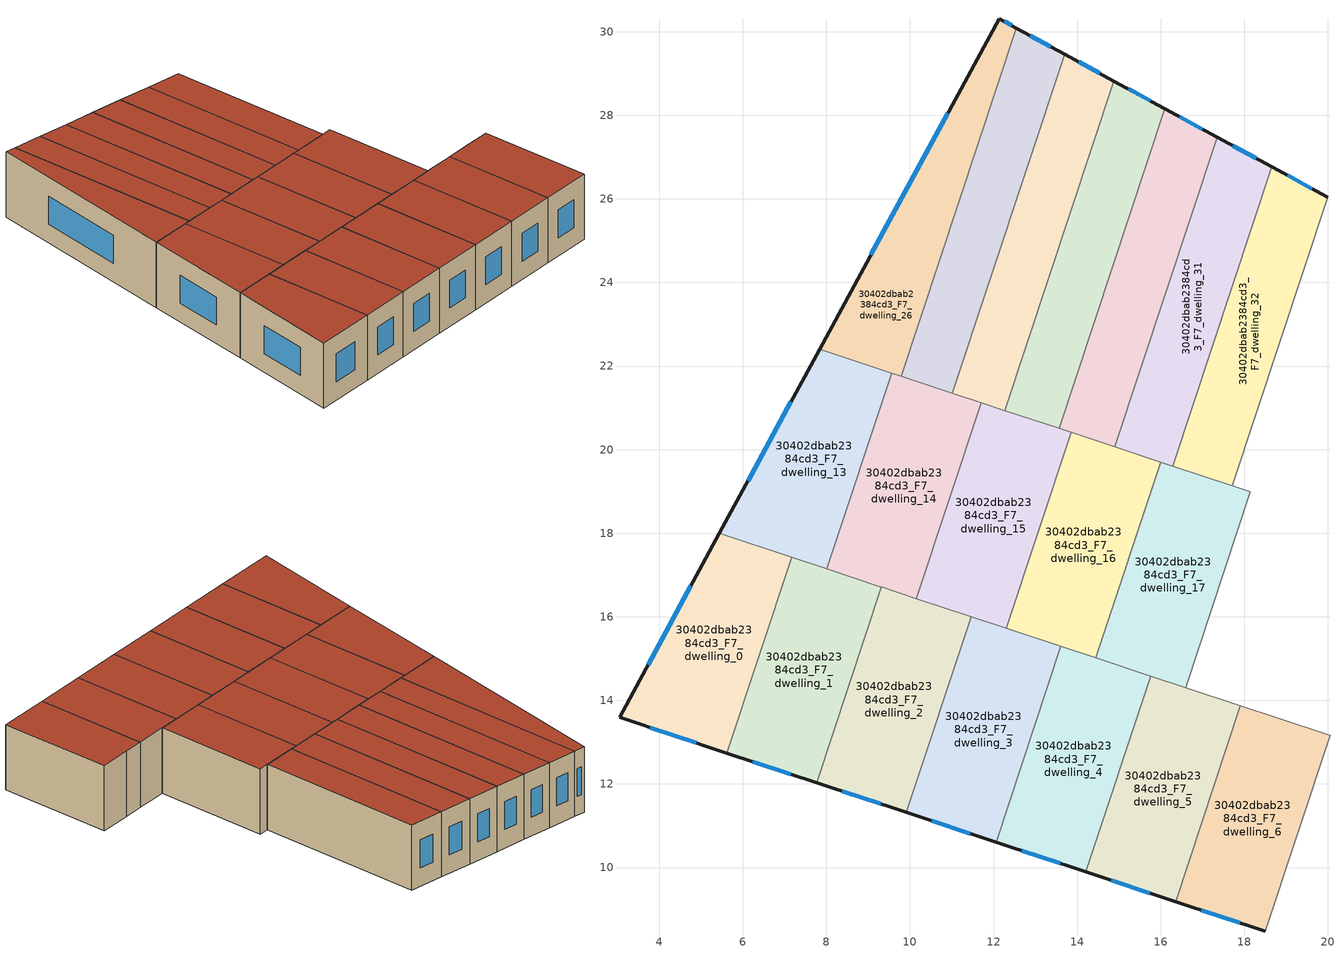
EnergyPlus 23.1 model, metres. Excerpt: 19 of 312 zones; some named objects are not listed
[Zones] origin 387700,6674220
30402dbab2384cd3_F7_dwelling_0
 floor to 30402dbab2384cd3_F6_dwelling_0 (EU_floor_Construction): 7.17,17.42 5.62,12.74 3.05,13.59 5.44,18 z21
 wall outside (EU_wall_Construction): 5.44,18 3.05,13.59 5.62,12.74 z21:24
 wall to 30402dbab2384cd3_F7_dwelling_1 (EU_wall_Construction): 5.62,12.74 7.17,17.42 z21:24
 wall to 30402dbab2384cd3_F7_dwelling_13 (EU_wall_Construction): 7.17,17.42 5.44,18 z21:24
 window (EU_Window_Construction): 4.76,16.74 3.73,14.85 / 3.78,13.35 4.88,12.98 z21.86:23.14
 roof outside (EU_roof_Construction): 5.62,12.74 7.17,17.42 5.44,18 3.05,13.59 z24
30402dbab2384cd3_F7_dwelling_1
 floor to 30402dbab2384cd3_F6_dwelling_1 (EU_floor_Construction): 9.32,16.71 7.77,12.03 5.62,12.74 7.17,17.42 z21
 wall outside (EU_wall_Construction): 5.62,12.74 7.77,12.03 z21:24
 wall to 30402dbab2384cd3_F7_dwelling_2 (EU_wall_Construction): 7.77,12.03 9.32,16.71 z21:24
 wall to 30402dbab2384cd3_F7_dwelling_14 (EU_wall_Construction): 9.32,16.71 8.01,17.14 z21:24
 wall to 30402dbab2384cd3_F7_dwelling_13 (EU_wall_Construction): 8.01,17.15 7.17,17.42 z21:24
 window (EU_Window_Construction): 6.23,12.54 7.15,12.23 z21.86:23.14
 roof outside (EU_roof_Construction): 7.77,12.03 9.32,16.71 7.17,17.42 5.62,12.74 z24
30402dbab2384cd3_F7_dwelling_13
 floor to 30402dbab2384cd3_F6_dwelling_13 (EU_floor_Construction): 9.56,21.83 8.01,17.14 5.44,18 7.84,22.4 z21
 wall outside (EU_wall_Construction): 7.84,22.4 5.44,18 z21:24
 wall to 30402dbab2384cd3_F7_dwelling_14 (EU_wall_Construction): 8.01,17.14 9.56,21.83 z21:24
 wall to 30402dbab2384cd3_F7_dwelling_26 (EU_wall_Construction): 9.56,21.83 7.84,22.4 z21:24
 window (EU_Window_Construction): 7.15,21.14 6.13,19.25 z21.86:23.14
 roof outside (EU_roof_Construction): 8.01,17.14 9.56,21.83 7.84,22.4 5.44,18 z24
30402dbab2384cd3_F7_dwelling_14
 floor to 30402dbab2384cd3_F6_dwelling_14 (EU_floor_Construction): 11.71,21.12 10.16,16.43 8.01,17.14 9.56,21.83 z21
 wall to 30402dbab2384cd3_F7_dwelling_15 (EU_wall_Construction): 10.16,16.43 11.71,21.12 z21:24
 wall to 30402dbab2384cd3_F7_dwelling_27 (EU_wall_Construction): 11.01,21.35 9.79,21.76 z21:24
 wall to 30402dbab2384cd3_F7_dwelling_28 (EU_wall_Construction): 11.71,21.12 11.02,21.35 z21:24
 wall to 30402dbab2384cd3_F7_dwelling_2 (EU_wall_Construction): 9.32,16.71 10.16,16.43 z21:24
 wall to 30402dbab2384cd3_F7_dwelling_26 (EU_wall_Construction): 9.79,21.76 9.56,21.83 z21:24
 roof outside (EU_roof_Construction): 10.16,16.43 11.71,21.12 9.56,21.83 8.01,17.14 z24
30402dbab2384cd3_F7_dwelling_15
 floor to 30402dbab2384cd3_F6_dwelling_15 (EU_floor_Construction): 13.85,20.41 12.3,15.72 10.16,16.43 11.71,21.12 z21
 wall to 30402dbab2384cd3_F7_dwelling_16 (EU_wall_Construction): 12.3,15.72 13.85,20.41 z21:24
 wall to 30402dbab2384cd3_F7_dwelling_29 (EU_wall_Construction): 13.57,20.51 12.27,20.93 z21:24
 wall to 30402dbab2384cd3_F7_dwelling_2 (EU_wall_Construction): 10.16,16.43 11.46,16 z21:24
 wall to 30402dbab2384cd3_F7_dwelling_3 (EU_wall_Construction): 11.46,16 12.3,15.72 z21:24
 wall to 30402dbab2384cd3_F7_dwelling_28 (EU_wall_Construction): 12.27,20.93 11.71,21.12 z21:24
 wall to 30402dbab2384cd3_F7_dwelling_30 (EU_wall_Construction): 13.85,20.41 13.57,20.51 z21:24
 roof outside (EU_roof_Construction): 12.3,15.72 13.85,20.41 11.71,21.12 10.16,16.43 z24
30402dbab2384cd3_F7_dwelling_16
 floor to 30402dbab2384cd3_F6_dwelling_16 (EU_floor_Construction): 16,19.7 14.45,15.01 12.3,15.72 13.85,20.41 z21
 wall to 30402dbab2384cd3_F7_dwelling_17 (EU_wall_Construction): 14.45,15.01 16,19.7 z21:24
 wall to 30402dbab2384cd3_F7_dwelling_31 (EU_wall_Construction): 16,19.7 14.9,20.06 z21:24
 wall to 30402dbab2384cd3_F7_dwelling_3 (EU_wall_Construction): 12.3,15.72 13.61,15.29 z21:24
 wall to 30402dbab2384cd3_F7_dwelling_30 (EU_wall_Construction): 14.9,20.06 13.85,20.41 z21:24
 wall to 30402dbab2384cd3_F7_dwelling_4 (EU_wall_Construction): 13.61,15.29 14.45,15.01 z21:24
 roof outside (EU_roof_Construction): 14.45,15.01 16,19.7 13.85,20.41 12.3,15.72 z24
30402dbab2384cd3_F7_dwelling_17
 floor to 30402dbab2384cd3_F6_dwelling_17 (EU_floor_Construction): 18.15,18.99 16.59,14.3 14.45,15.01 16,19.7 z21
 wall to 30402dbab2384cd3_F7_dwelling_18 (EU_wall_Construction): 16.59,14.3 18.15,18.99 z21:24
 wall to 30402dbab2384cd3_F7_dwelling_32 (EU_wall_Construction): 17.72,19.13 16.28,19.61 z21:24
 wall to 30402dbab2384cd3_F7_dwelling_4 (EU_wall_Construction): 14.45,15.01 15.76,14.58 z21:24
 wall to 30402dbab2384cd3_F7_dwelling_31 (EU_wall_Construction): 16.28,19.61 16,19.7 z21:24
 wall to 30402dbab2384cd3_F7_dwelling_5 (EU_wall_Construction): 15.76,14.58 16.59,14.3 z21:24
 wall to 30402dbab2384cd3_F7_dwelling_33 (EU_wall_Construction): 18.15,18.99 17.72,19.13 z21:24
 roof outside (EU_roof_Construction): 16.59,14.3 18.15,18.99 16,19.7 14.45,15.01 z24
30402dbab2384cd3_F7_dwelling_2
 floor to 30402dbab2384cd3_F6_dwelling_2 (EU_floor_Construction): 11.46,16 9.91,11.32 7.77,12.03 9.32,16.71 z21
 wall outside (EU_wall_Construction): 7.77,12.03 9.91,11.32 z21:24
 wall to 30402dbab2384cd3_F7_dwelling_3 (EU_wall_Construction): 9.91,11.32 11.46,16 z21:24
 window (EU_Window_Construction): 8.38,11.82 9.3,11.52 z21.86:23.14
 roof outside (EU_roof_Construction): 9.91,11.32 11.46,16 9.32,16.71 7.77,12.03 z24
30402dbab2384cd3_F7_dwelling_26
 floor to 30402dbab2384cd3_F6_dwelling_26 (EU_floor_Construction): 12.55,30.09 9.79,21.76 7.84,22.4 12.13,30.31 z21
 wall outside (EU_wall_Construction): 12.55,30.09 12.13,30.31 7.84,22.4 z21:24
 wall to 30402dbab2384cd3_F7_dwelling_27 (EU_wall_Construction): 9.79,21.76 12.55,30.09 z21:24
 window (EU_Window_Construction): 10.91,28.05 9.06,24.66 / 12.43,30.15 12.25,30.25 z21.86:23.14
 roof outside (EU_roof_Construction): 9.79,21.76 12.55,30.09 12.13,30.31 7.84,22.4 z24
30402dbab2384cd3_F7_dwelling_27
 floor to 30402dbab2384cd3_F6_dwelling_27 (EU_floor_Construction): 13.7,29.46 11.02,21.35 9.79,21.76 12.55,30.09 z21
 wall outside (EU_wall_Construction): 13.7,29.46 12.55,30.09 z21:24
 wall to 30402dbab2384cd3_F7_dwelling_28 (EU_wall_Construction): 11.02,21.35 13.7,29.46 z21:24
 window (EU_Window_Construction): 13.37,29.64 12.88,29.91 z21.86:23.14
 roof outside (EU_roof_Construction): 11.02,21.35 13.7,29.46 12.55,30.09 9.79,21.76 z24
30402dbab2384cd3_F7_dwelling_28
 floor to 30402dbab2384cd3_F6_dwelling_28 (EU_floor_Construction): 14.88,28.82 12.27,20.93 11.02,21.35 13.7,29.46 z21
 wall outside (EU_wall_Construction): 14.88,28.82 13.7,29.46 z21:24
 wall to 30402dbab2384cd3_F7_dwelling_29 (EU_wall_Construction): 12.27,20.93 14.88,28.82 z21:24
 window (EU_Window_Construction): 14.54,29 14.04,29.28 z21.86:23.14
 roof outside (EU_roof_Construction): 12.27,20.93 14.88,28.82 13.7,29.46 11.02,21.35 z24
30402dbab2384cd3_F7_dwelling_29
 floor to 30402dbab2384cd3_F6_dwelling_29 (EU_floor_Construction): 16.1,28.16 13.57,20.51 12.27,20.93 14.88,28.82 z21
 wall outside (EU_wall_Construction): 16.1,28.16 14.88,28.82 z21:24
 wall to 30402dbab2384cd3_F7_dwelling_30 (EU_wall_Construction): 13.57,20.51 16.1,28.16 z21:24
 window (EU_Window_Construction): 15.75,28.35 15.23,28.63 z21.86:23.14
 roof outside (EU_roof_Construction): 13.57,20.51 16.1,28.16 14.88,28.82 12.27,20.93 z24
30402dbab2384cd3_F7_dwelling_3
 floor to 30402dbab2384cd3_F6_dwelling_3 (EU_floor_Construction): 13.61,15.29 12.06,10.61 9.91,11.32 11.46,16 z21
 wall outside (EU_wall_Construction): 9.91,11.32 12.06,10.61 z21:24
 wall to 30402dbab2384cd3_F7_dwelling_4 (EU_wall_Construction): 12.06,10.61 13.61,15.29 z21:24
 window (EU_Window_Construction): 10.53,11.11 11.45,10.81 z21.86:23.14
 roof outside (EU_roof_Construction): 12.06,10.61 13.61,15.29 11.46,16 9.91,11.32 z24
30402dbab2384cd3_F7_dwelling_30
 floor to 30402dbab2384cd3_F6_dwelling_30 (EU_floor_Construction): 17.36,27.47 14.9,20.06 13.57,20.51 16.1,28.16 z21
 wall outside (EU_wall_Construction): 17.36,27.47 16.1,28.16 z21:24
 wall to 30402dbab2384cd3_F7_dwelling_31 (EU_wall_Construction): 14.9,20.06 17.36,27.47 z21:24
 window (EU_Window_Construction): 17,27.67 16.46,27.96 z21.86:23.14
 roof outside (EU_roof_Construction): 14.9,20.06 17.36,27.47 16.1,28.16 13.57,20.51 z24
30402dbab2384cd3_F7_dwelling_31
 floor to 30402dbab2384cd3_F6_dwelling_31 (EU_floor_Construction): 18.66,26.77 16.28,19.61 14.9,20.06 17.36,27.47 z21
 wall outside (EU_wall_Construction): 18.66,26.77 17.36,27.47 z21:24
 wall to 30402dbab2384cd3_F7_dwelling_32 (EU_wall_Construction): 16.28,19.61 18.66,26.77 z21:24
 window (EU_Window_Construction): 18.28,26.97 17.73,27.27 z21.86:23.14
 roof outside (EU_roof_Construction): 16.28,19.61 18.66,26.77 17.36,27.47 14.9,20.06 z24
30402dbab2384cd3_F7_dwelling_32
 floor to 30402dbab2384cd3_F6_dwelling_32 (EU_floor_Construction): 20,26.04 17.72,19.13 16.28,19.61 18.66,26.77 z21
 wall outside (EU_wall_Construction): 20,26.04 18.66,26.77 z21:24
 wall to 30402dbab2384cd3_F7_dwelling_33 (EU_wall_Construction): 17.72,19.13 20,26.04 z21:24
 window (EU_Window_Construction): 19.62,26.25 19.04,26.56 z21.86:23.14
 roof outside (EU_roof_Construction): 17.72,19.13 20,26.04 18.66,26.77 16.28,19.61 z24
30402dbab2384cd3_F7_dwelling_4
 floor to 30402dbab2384cd3_F6_dwelling_4 (EU_floor_Construction): 15.76,14.58 14.21,9.89 12.06,10.61 13.61,15.29 z21
 wall outside (EU_wall_Construction): 12.06,10.61 14.21,9.89 z21:24
 wall to 30402dbab2384cd3_F7_dwelling_5 (EU_wall_Construction): 14.21,9.89 15.76,14.58 z21:24
 window (EU_Window_Construction): 12.67,10.4 13.59,10.1 z21.86:23.14
 roof outside (EU_roof_Construction): 14.21,9.89 15.76,14.58 13.61,15.29 12.06,10.61 z24
30402dbab2384cd3_F7_dwelling_5
 floor to 30402dbab2384cd3_F6_dwelling_5 (EU_floor_Construction): 17.91,13.87 16.35,9.18 14.21,9.89 15.76,14.58 z21
 wall outside (EU_wall_Construction): 14.21,9.89 16.35,9.18 z21:24
 wall to 30402dbab2384cd3_F7_dwelling_6 (EU_wall_Construction): 16.35,9.18 17.91,13.87 z21:24
 wall to 30402dbab2384cd3_F7_dwelling_18 (EU_wall_Construction): 17.91,13.87 16.59,14.3 z21:24
 window (EU_Window_Construction): 14.82,9.69 15.74,9.39 z21.86:23.14
 roof outside (EU_roof_Construction): 16.35,9.18 17.91,13.87 15.76,14.58 14.21,9.89 z24
30402dbab2384cd3_F7_dwelling_6
 floor to 30402dbab2384cd3_F6_dwelling_6 (EU_floor_Construction): 20.05,13.16 18.5,8.47 16.35,9.18 17.91,13.87 z21
 wall outside (EU_wall_Construction): 16.35,9.18 18.5,8.47 z21:24
 wall to 30402dbab2384cd3_F7_dwelling_7 (EU_wall_Construction): 18.5,8.47 20.05,13.16 z21:24
 wall to 30402dbab2384cd3_F7_dwelling_19 (EU_wall_Construction): 20.05,13.16 18.74,13.59 z21:24
 wall to 30402dbab2384cd3_F7_dwelling_18 (EU_wall_Construction): 18.74,13.59 17.91,13.87 z21:24
 window (EU_Window_Construction): 16.97,8.98 17.89,8.68 z21.86:23.14
 roof outside (EU_roof_Construction): 18.5,8.47 20.05,13.16 17.91,13.87 16.35,9.18 z24
[Building]
EU S2 Campaign: North Axis=0; Terrain=City; Solar Distribution=FullExterior
[Site:Location]
Helsinki-Vantaa.AP: Latitude=60.317; Longitude=24.963; Time Zone=2; Elevation=54.6
[SizingPeriod:WeatherFileDays]
AnnualSizingPeriod: Begin Month=1; Begin Day of Month=1; End Month=12; End Day of Month=31; Day of Week for Start Day=Monday; Use Weather File Daylight Saving Period=No; Use Weather File Rain and Snow Indicators=No
[MATERIAL]
EU_InternalMass_Material: Roughness=MediumRough; Thickness=0.1; Conductivity=1; Density=1800; Specific Heat=900; Thermal Absorptance=0.9; Solar Absorptance=0.7; Visible Absorptance=0.7
[MATERIAL:NOMASS] Roughness=MediumRough; Thermal Absorptance=0.9; Solar Absorptance=0.7; Visible Absorptance=0.7
Name | Thermal Resistance
EU_wall_NoMass | 5.91765
EU_roof_NoMass | 11.1778
EU_floor_NoMass | 6.2875
[WINDOWMATERIAL:SIMPLEGLAZINGSYSTEM]
EU_Window_SimpleGlazing: UFactor=0.994035; Solar Heat Gain Coefficient=0.7; Visible Transmittance=0.7
[CONSTRUCTION]
EU_wall_Construction: EU_wall_NoMass
EU_roof_Construction: EU_roof_NoMass
EU_floor_Construction: EU_floor_NoMass
EU_Window_Construction: EU_Window_SimpleGlazing
EU_InternalMass_Construction: EU_InternalMass_Material
[ZONE] Type=1; Multiplier=1; Ceiling Height=autocalculate; Floor Area=autocalculate; Part of Total Floor Area=Yes
Name | Volume
30402dbab2384cd3_F7_dwelling_0; 30402dbab2384cd3_F7_dwelling_2; 30402dbab2384cd3_F7_dwelling_31 | 33.4856
30402dbab2384cd3_F7_dwelling_1 | 33.4937
30402dbab2384cd3_F7_dwelling_13; 30402dbab2384cd3_F7_dwelling_3 | 33.4951
30402dbab2384cd3_F7_dwelling_14; 30402dbab2384cd3_F7_dwelling_27 | 33.479
30402dbab2384cd3_F7_dwelling_15 | 33.4915
30402dbab2384cd3_F7_dwelling_16 | 33.4929
30402dbab2384cd3_F7_dwelling_17 | 33.4768
30402dbab2384cd3_F7_dwelling_26; 30402dbab2384cd3_F7_dwelling_32 | 33.4995
30402dbab2384cd3_F7_dwelling_28 | 33.4871
30402dbab2384cd3_F7_dwelling_29 | 33.4834
30402dbab2384cd3_F7_dwelling_30 | 33.5002
30402dbab2384cd3_F7_dwelling_4 | 33.4827
30402dbab2384cd3_F7_dwelling_5 | 33.498
30402dbab2384cd3_F7_dwelling_6 | 33.4841
[INTERNALMASS] Construction=EU_InternalMass_Construction
Name | Zone or ZoneList | Surface Area
30402dbab2384cd3_F7_dwelling_0_EU_InternalMass | 30402dbab2384cd3_F7_dwelling_0 | 11.1619
30402dbab2384cd3_F7_dwelling_1_EU_InternalMass | 30402dbab2384cd3_F7_dwelling_1 | 11.1648
30402dbab2384cd3_F7_dwelling_2_EU_InternalMass | 30402dbab2384cd3_F7_dwelling_2 | 11.1616
30402dbab2384cd3_F7_dwelling_3_EU_InternalMass | 30402dbab2384cd3_F7_dwelling_3 | 11.1653
30402dbab2384cd3_F7_dwelling_4_EU_InternalMass | 30402dbab2384cd3_F7_dwelling_4 | 11.1612
30402dbab2384cd3_F7_dwelling_5_EU_InternalMass | 30402dbab2384cd3_F7_dwelling_5 | 11.1657
30402dbab2384cd3_F7_dwelling_6_EU_InternalMass | 30402dbab2384cd3_F7_dwelling_6 | 11.1614
30402dbab2384cd3_F7_dwelling_13_EU_InternalMass | 30402dbab2384cd3_F7_dwelling_13 | 11.1653
30402dbab2384cd3_F7_dwelling_14_EU_InternalMass | 30402dbab2384cd3_F7_dwelling_14 | 11.1605
30402dbab2384cd3_F7_dwelling_15_EU_InternalMass | 30402dbab2384cd3_F7_dwelling_15 | 11.1641
30402dbab2384cd3_F7_dwelling_16_EU_InternalMass | 30402dbab2384cd3_F7_dwelling_16 | 11.1641
30402dbab2384cd3_F7_dwelling_17_EU_InternalMass | 30402dbab2384cd3_F7_dwelling_17 | 11.1595
30402dbab2384cd3_F7_dwelling_26_EU_InternalMass | 30402dbab2384cd3_F7_dwelling_26 | 11.1666
30402dbab2384cd3_F7_dwelling_27_EU_InternalMass | 30402dbab2384cd3_F7_dwelling_27 | 11.1596
30402dbab2384cd3_F7_dwelling_28_EU_InternalMass | 30402dbab2384cd3_F7_dwelling_28 | 11.1623
30402dbab2384cd3_F7_dwelling_29_EU_InternalMass | 30402dbab2384cd3_F7_dwelling_29 | 11.1614
30402dbab2384cd3_F7_dwelling_30_EU_InternalMass | 30402dbab2384cd3_F7_dwelling_30 | 11.1666
30402dbab2384cd3_F7_dwelling_31_EU_InternalMass | 30402dbab2384cd3_F7_dwelling_31 | 11.162
30402dbab2384cd3_F7_dwelling_32_EU_InternalMass | 30402dbab2384cd3_F7_dwelling_32 | 11.1665
[OTHEREQUIPMENT] Fuel Type=Electricity; Design Level Calculation Method=Watts/Area; Power per Zone Floor Area=1; Fraction Latent=0; Fraction Radiant=0; Fraction Lost=0; Carbon Dioxide Generation Rate=0; EndUse Subcategory=EU_Step8_InternalGains
Name | Zone or ZoneList or Space or SpaceList | Schedule
EU_Step8_InternalGain_30402dbab2384cd3_F7_dwelling_0_f000 | 30402dbab2384cd3_F7_dwelling_0 | EU_Step8_GainSchedule_30402dbab2384cd3_F7_dwelling_0_f000
EU_Step8_InternalGain_30402dbab2384cd3_F7_dwelling_1_f000 | 30402dbab2384cd3_F7_dwelling_1 | EU_Step8_GainSchedule_30402dbab2384cd3_F7_dwelling_1_f000
EU_Step8_InternalGain_30402dbab2384cd3_F7_dwelling_2_f000 | 30402dbab2384cd3_F7_dwelling_2 | EU_Step8_GainSchedule_30402dbab2384cd3_F7_dwelling_2_f000
EU_Step8_InternalGain_30402dbab2384cd3_F7_dwelling_3_f000 | 30402dbab2384cd3_F7_dwelling_3 | EU_Step8_GainSchedule_30402dbab2384cd3_F7_dwelling_3_f000
EU_Step8_InternalGain_30402dbab2384cd3_F7_dwelling_4_f000 | 30402dbab2384cd3_F7_dwelling_4 | EU_Step8_GainSchedule_30402dbab2384cd3_F7_dwelling_4_f000
EU_Step8_InternalGain_30402dbab2384cd3_F7_dwelling_5_f000 | 30402dbab2384cd3_F7_dwelling_5 | EU_Step8_GainSchedule_30402dbab2384cd3_F7_dwelling_5_f000
EU_Step8_InternalGain_30402dbab2384cd3_F7_dwelling_6_f000 | 30402dbab2384cd3_F7_dwelling_6 | EU_Step8_GainSchedule_30402dbab2384cd3_F7_dwelling_6_f000
EU_Step8_InternalGain_30402dbab2384cd3_F7_dwelling_13_f000 | 30402dbab2384cd3_F7_dwelling_13 | EU_Step8_GainSchedule_30402dbab2384cd3_F7_dwelling_13_f000
EU_Step8_InternalGain_30402dbab2384cd3_F7_dwelling_14_f000 | 30402dbab2384cd3_F7_dwelling_14 | EU_Step8_GainSchedule_30402dbab2384cd3_F7_dwelling_14_f000
EU_Step8_InternalGain_30402dbab2384cd3_F7_dwelling_15_f000 | 30402dbab2384cd3_F7_dwelling_15 | EU_Step8_GainSchedule_30402dbab2384cd3_F7_dwelling_15_f000
EU_Step8_InternalGain_30402dbab2384cd3_F7_dwelling_16_f000 | 30402dbab2384cd3_F7_dwelling_16 | EU_Step8_GainSchedule_30402dbab2384cd3_F7_dwelling_16_f000
EU_Step8_InternalGain_30402dbab2384cd3_F7_dwelling_17_f000 | 30402dbab2384cd3_F7_dwelling_17 | EU_Step8_GainSchedule_30402dbab2384cd3_F7_dwelling_17_f000
EU_Step8_InternalGain_30402dbab2384cd3_F7_dwelling_26_f000 | 30402dbab2384cd3_F7_dwelling_26 | EU_Step8_GainSchedule_30402dbab2384cd3_F7_dwelling_26_f000
EU_Step8_InternalGain_30402dbab2384cd3_F7_dwelling_27_f000 | 30402dbab2384cd3_F7_dwelling_27 | EU_Step8_GainSchedule_30402dbab2384cd3_F7_dwelling_27_f000
EU_Step8_InternalGain_30402dbab2384cd3_F7_dwelling_28_f000 | 30402dbab2384cd3_F7_dwelling_28 | EU_Step8_GainSchedule_30402dbab2384cd3_F7_dwelling_28_f000
EU_Step8_InternalGain_30402dbab2384cd3_F7_dwelling_29_f000 | 30402dbab2384cd3_F7_dwelling_29 | EU_Step8_GainSchedule_30402dbab2384cd3_F7_dwelling_29_f000
EU_Step8_InternalGain_30402dbab2384cd3_F7_dwelling_30_f000 | 30402dbab2384cd3_F7_dwelling_30 | EU_Step8_GainSchedule_30402dbab2384cd3_F7_dwelling_30_f000
EU_Step8_InternalGain_30402dbab2384cd3_F7_dwelling_31_f000 | 30402dbab2384cd3_F7_dwelling_31 | EU_Step8_GainSchedule_30402dbab2384cd3_F7_dwelling_31_f000
EU_Step8_InternalGain_30402dbab2384cd3_F7_dwelling_32_f000 | 30402dbab2384cd3_F7_dwelling_32 | EU_Step8_GainSchedule_30402dbab2384cd3_F7_dwelling_32_f000
[ZONEVENTILATION:DESIGNFLOWRATE] Schedule=EU_AlwaysOn; Design Flow Rate Calculation Method=AirChanges/Hour; Air Changes per Hour=0.596421; Ventilation Type=Natural; Fan Pressure Rise=0; Fan Total Efficiency=1; Constant Term Coefficient=1; Temperature Term Coefficient=0; Velocity Term Coefficient=0; Velocity Squared Term Coefficient=0; Minimum Indoor Temperature=-100; Maximum Indoor Temperature=100; Delta Temperature=-100; Minimum Outdoor Temperature=-100; Maximum Outdoor Temperature=100; Maximum Wind Speed=40
Name | Zone or ZoneList or Space or SpaceList
EU_ConstantAir_30402dbab2384cd3_F7_dwelling_0 | 30402dbab2384cd3_F7_dwelling_0
EU_ConstantAir_30402dbab2384cd3_F7_dwelling_1 | 30402dbab2384cd3_F7_dwelling_1
EU_ConstantAir_30402dbab2384cd3_F7_dwelling_2 | 30402dbab2384cd3_F7_dwelling_2
EU_ConstantAir_30402dbab2384cd3_F7_dwelling_3 | 30402dbab2384cd3_F7_dwelling_3
EU_ConstantAir_30402dbab2384cd3_F7_dwelling_4 | 30402dbab2384cd3_F7_dwelling_4
EU_ConstantAir_30402dbab2384cd3_F7_dwelling_5 | 30402dbab2384cd3_F7_dwelling_5
EU_ConstantAir_30402dbab2384cd3_F7_dwelling_6 | 30402dbab2384cd3_F7_dwelling_6
EU_ConstantAir_30402dbab2384cd3_F7_dwelling_13 | 30402dbab2384cd3_F7_dwelling_13
EU_ConstantAir_30402dbab2384cd3_F7_dwelling_14 | 30402dbab2384cd3_F7_dwelling_14
EU_ConstantAir_30402dbab2384cd3_F7_dwelling_15 | 30402dbab2384cd3_F7_dwelling_15
EU_ConstantAir_30402dbab2384cd3_F7_dwelling_16 | 30402dbab2384cd3_F7_dwelling_16
EU_ConstantAir_30402dbab2384cd3_F7_dwelling_17 | 30402dbab2384cd3_F7_dwelling_17
EU_ConstantAir_30402dbab2384cd3_F7_dwelling_26 | 30402dbab2384cd3_F7_dwelling_26
EU_ConstantAir_30402dbab2384cd3_F7_dwelling_27 | 30402dbab2384cd3_F7_dwelling_27
EU_ConstantAir_30402dbab2384cd3_F7_dwelling_28 | 30402dbab2384cd3_F7_dwelling_28
EU_ConstantAir_30402dbab2384cd3_F7_dwelling_29 | 30402dbab2384cd3_F7_dwelling_29
EU_ConstantAir_30402dbab2384cd3_F7_dwelling_30 | 30402dbab2384cd3_F7_dwelling_30
EU_ConstantAir_30402dbab2384cd3_F7_dwelling_31 | 30402dbab2384cd3_F7_dwelling_31
EU_ConstantAir_30402dbab2384cd3_F7_dwelling_32 | 30402dbab2384cd3_F7_dwelling_32
[HVACTEMPLATE:ZONE:IDEALLOADSAIRSYSTEM] System Availability Schedule=EU_AlwaysOn; Maximum Heating Supply Air Temperature=50; Minimum Cooling Supply Air Temperature=13; Maximum Heating Supply Air Humidity Ratio=0.0156; Minimum Cooling Supply Air Humidity Ratio=0.0077; Heating Limit=NoLimit; Cooling Limit=NoLimit; Heating Availability Schedule=EU_AlwaysOn; Cooling Availability Schedule=EU_CoolingOff; Dehumidification Control Type=ConstantSensibleHeatRatio; Cooling Sensible Heat Ratio=0.7; Dehumidification Setpoint=60; Humidification Control Type=None; Humidification Setpoint=30; Outdoor Air Method=None; Outdoor Air Flow Rate per Person=0.00944; Outdoor Air Flow Rate per Zone Floor Area=0; Outdoor Air Flow Rate per Zone=0; Demand Controlled Ventilation Type=None; Outdoor Air Economizer Type=NoEconomizer; Heat Recovery Type=None; Sensible Heat Recovery Effectiveness=0.7; Latent Heat Recovery Effectiveness=0.65
Name | Template Thermostat
30402dbab2384cd3_F7_dwelling_0 | EU_HeatOnly_30402dbab2384cd3_F7_dwelling_0
30402dbab2384cd3_F7_dwelling_1 | EU_HeatOnly_30402dbab2384cd3_F7_dwelling_1
30402dbab2384cd3_F7_dwelling_2 | EU_HeatOnly_30402dbab2384cd3_F7_dwelling_2
30402dbab2384cd3_F7_dwelling_3 | EU_HeatOnly_30402dbab2384cd3_F7_dwelling_3
30402dbab2384cd3_F7_dwelling_4 | EU_HeatOnly_30402dbab2384cd3_F7_dwelling_4
30402dbab2384cd3_F7_dwelling_5 | EU_HeatOnly_30402dbab2384cd3_F7_dwelling_5
30402dbab2384cd3_F7_dwelling_6 | EU_HeatOnly_30402dbab2384cd3_F7_dwelling_6
30402dbab2384cd3_F7_dwelling_13 | EU_HeatOnly_30402dbab2384cd3_F7_dwelling_13
30402dbab2384cd3_F7_dwelling_14 | EU_HeatOnly_30402dbab2384cd3_F7_dwelling_14
30402dbab2384cd3_F7_dwelling_15 | EU_HeatOnly_30402dbab2384cd3_F7_dwelling_15
30402dbab2384cd3_F7_dwelling_16 | EU_HeatOnly_30402dbab2384cd3_F7_dwelling_16
30402dbab2384cd3_F7_dwelling_17 | EU_HeatOnly_30402dbab2384cd3_F7_dwelling_17
30402dbab2384cd3_F7_dwelling_26 | EU_HeatOnly_30402dbab2384cd3_F7_dwelling_26
30402dbab2384cd3_F7_dwelling_27 | EU_HeatOnly_30402dbab2384cd3_F7_dwelling_27
30402dbab2384cd3_F7_dwelling_28 | EU_HeatOnly_30402dbab2384cd3_F7_dwelling_28
30402dbab2384cd3_F7_dwelling_29 | EU_HeatOnly_30402dbab2384cd3_F7_dwelling_29
30402dbab2384cd3_F7_dwelling_30 | EU_HeatOnly_30402dbab2384cd3_F7_dwelling_30
30402dbab2384cd3_F7_dwelling_31 | EU_HeatOnly_30402dbab2384cd3_F7_dwelling_31
30402dbab2384cd3_F7_dwelling_32 | EU_HeatOnly_30402dbab2384cd3_F7_dwelling_32
[SIZING:ZONE] Zone Cooling Design Supply Air Temperature Input Method=SupplyAirTemperature; Zone Cooling Design Supply Air Temperature=13; Zone Heating Design Supply Air Temperature Input Method=SupplyAirTemperature; Zone Heating Design Supply Air Temperature=50; Zone Cooling Design Supply Air Humidity Ratio=0.008; Zone Heating Design Supply Air Humidity Ratio=0.008; Cooling Design Air Flow Method=DesignDay; Cooling Design Air Flow Rate=0; Cooling Minimum Air Flow per Zone Floor Area=0.000762; Cooling Minimum Air Flow=0; Cooling Minimum Air Flow Fraction=0.2; Heating Design Air Flow Method=DesignDay; Heating Design Air Flow Rate=0; Heating Maximum Air Flow per Zone Floor Area=0.002032; Heating Maximum Air Flow=0.141576; Heating Maximum Air Flow Fraction=0.3; Account for Dedicated Outdoor Air System=No; Dedicated Outdoor Air System Control Strategy=NeutralSupplyAir; Dedicated Outdoor Air Low Setpoint Temperature for Design=autosize; Dedicated Outdoor Air High Setpoint Temperature for Design=autosize; Zone Load Sizing Method=Sensible Load Only No Latent Load; Zone Latent Cooling Design Supply Air Humidity Ratio Input Method=HumidityRatioDifference; Zone Cooling Design Supply Air Humidity Ratio Difference=0.005; Zone Latent Heating Design Supply Air Humidity Ratio Input Method=HumidityRatioDifference; Zone Humidification Design Supply Air Humidity Ratio Difference=0.005
30402dbab2384cd3_F7_dwelling_0; 30402dbab2384cd3_F7_dwelling_1; 30402dbab2384cd3_F7_dwelling_2; 30402dbab2384cd3_F7_dwelling_3; 30402dbab2384cd3_F7_dwelling_4; 30402dbab2384cd3_F7_dwelling_5; 30402dbab2384cd3_F7_dwelling_6; 30402dbab2384cd3_F7_dwelling_13; 30402dbab2384cd3_F7_dwelling_14; 30402dbab2384cd3_F7_dwelling_15; 30402dbab2384cd3_F7_dwelling_16; 30402dbab2384cd3_F7_dwelling_17; 30402dbab2384cd3_F7_dwelling_26; 30402dbab2384cd3_F7_dwelling_27; 30402dbab2384cd3_F7_dwelling_28; 30402dbab2384cd3_F7_dwelling_29; 30402dbab2384cd3_F7_dwelling_30; 30402dbab2384cd3_F7_dwelling_31; 30402dbab2384cd3_F7_dwelling_32
[SCHEDULE:CONSTANT]
Name | Hourly Value
EU_AlwaysOn | 1
EU_CoolingOff | 0
[SCHEDULE:FILE] Column Number=1; Rows to Skip at Top=0; Number of Hours of Data=8760; Column Separator=Comma; Interpolate to Timestep=No; Minutes per Item=60; Adjust Schedule for Daylight Savings=Yes
Name | File
EU_Step8_GainSchedule_30402dbab2384cd3_F7_dwelling_0_f000 | ../../schedules/30402dbab2384cd3/30402dbab2384cd3_F7_dwelling_0_f000_gain.csv
EU_Step8_GainSchedule_30402dbab2384cd3_F7_dwelling_1_f000 | ../../schedules/30402dbab2384cd3/30402dbab2384cd3_F7_dwelling_1_f000_gain.csv
EU_Step8_GainSchedule_30402dbab2384cd3_F7_dwelling_2_f000 | ../../schedules/30402dbab2384cd3/30402dbab2384cd3_F7_dwelling_2_f000_gain.csv
EU_Step8_GainSchedule_30402dbab2384cd3_F7_dwelling_3_f000 | ../../schedules/30402dbab2384cd3/30402dbab2384cd3_F7_dwelling_3_f000_gain.csv
EU_Step8_GainSchedule_30402dbab2384cd3_F7_dwelling_4_f000 | ../../schedules/30402dbab2384cd3/30402dbab2384cd3_F7_dwelling_4_f000_gain.csv
EU_Step8_GainSchedule_30402dbab2384cd3_F7_dwelling_5_f000 | ../../schedules/30402dbab2384cd3/30402dbab2384cd3_F7_dwelling_5_f000_gain.csv
EU_Step8_GainSchedule_30402dbab2384cd3_F7_dwelling_6_f000 | ../../schedules/30402dbab2384cd3/30402dbab2384cd3_F7_dwelling_6_f000_gain.csv
EU_Step8_GainSchedule_30402dbab2384cd3_F7_dwelling_13_f000 | ../../schedules/30402dbab2384cd3/30402dbab2384cd3_F7_dwelling_13_f000_gain.csv
EU_Step8_GainSchedule_30402dbab2384cd3_F7_dwelling_14_f000 | ../../schedules/30402dbab2384cd3/30402dbab2384cd3_F7_dwelling_14_f000_gain.csv
EU_Step8_GainSchedule_30402dbab2384cd3_F7_dwelling_15_f000 | ../../schedules/30402dbab2384cd3/30402dbab2384cd3_F7_dwelling_15_f000_gain.csv
EU_Step8_GainSchedule_30402dbab2384cd3_F7_dwelling_16_f000 | ../../schedules/30402dbab2384cd3/30402dbab2384cd3_F7_dwelling_16_f000_gain.csv
EU_Step8_GainSchedule_30402dbab2384cd3_F7_dwelling_17_f000 | ../../schedules/30402dbab2384cd3/30402dbab2384cd3_F7_dwelling_17_f000_gain.csv
EU_Step8_GainSchedule_30402dbab2384cd3_F7_dwelling_26_f000 | ../../schedules/30402dbab2384cd3/30402dbab2384cd3_F7_dwelling_26_f000_gain.csv
EU_Step8_GainSchedule_30402dbab2384cd3_F7_dwelling_27_f000 | ../../schedules/30402dbab2384cd3/30402dbab2384cd3_F7_dwelling_27_f000_gain.csv
EU_Step8_GainSchedule_30402dbab2384cd3_F7_dwelling_28_f000 | ../../schedules/30402dbab2384cd3/30402dbab2384cd3_F7_dwelling_28_f000_gain.csv
EU_Step8_GainSchedule_30402dbab2384cd3_F7_dwelling_29_f000 | ../../schedules/30402dbab2384cd3/30402dbab2384cd3_F7_dwelling_29_f000_gain.csv
EU_Step8_GainSchedule_30402dbab2384cd3_F7_dwelling_30_f000 | ../../schedules/30402dbab2384cd3/30402dbab2384cd3_F7_dwelling_30_f000_gain.csv
EU_Step8_GainSchedule_30402dbab2384cd3_F7_dwelling_31_f000 | ../../schedules/30402dbab2384cd3/30402dbab2384cd3_F7_dwelling_31_f000_gain.csv
EU_Step8_GainSchedule_30402dbab2384cd3_F7_dwelling_32_f000 | ../../schedules/30402dbab2384cd3/30402dbab2384cd3_F7_dwelling_32_f000_gain.csv
